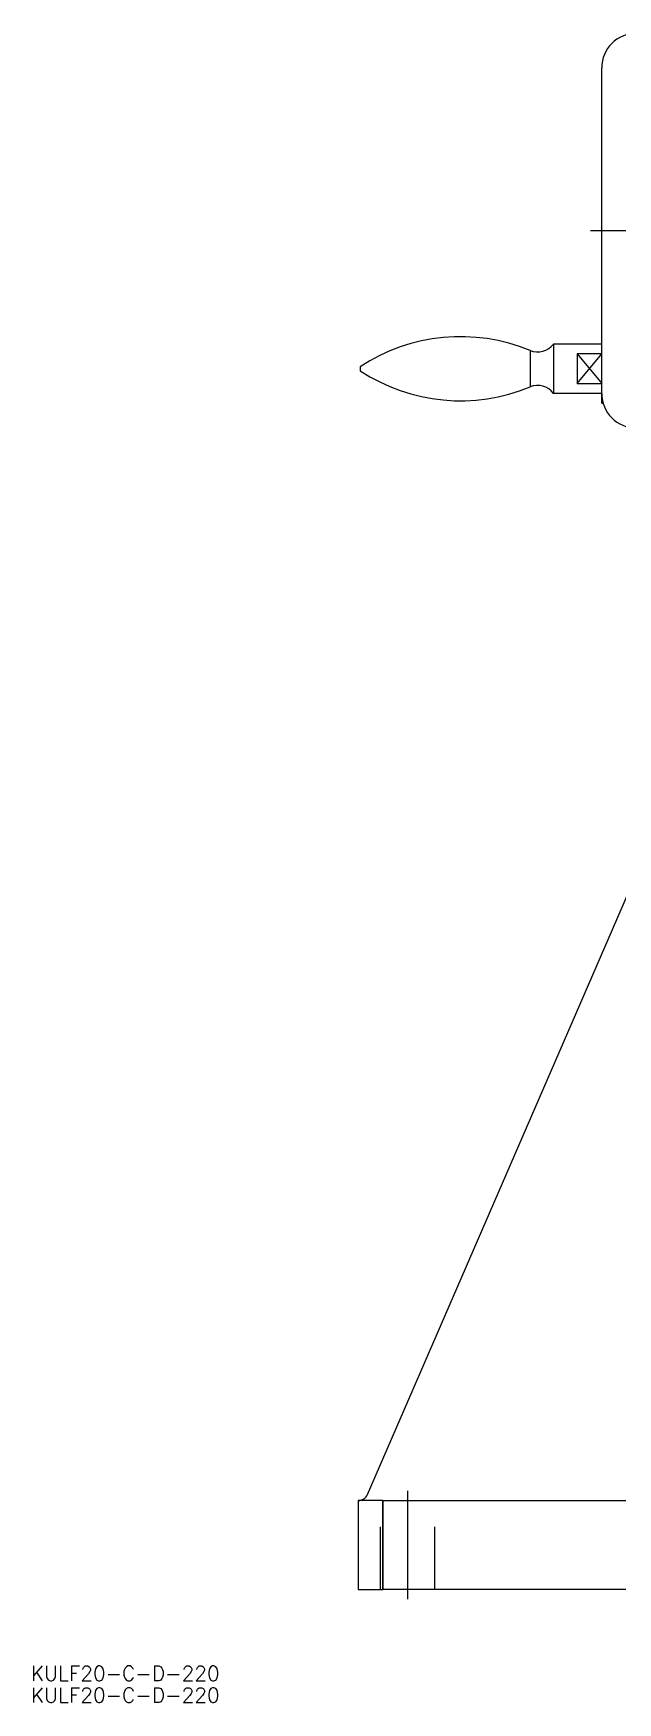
# Model space of a CAD drawing. Extents: x -66 to 495, y -23 to 512.
# Drawn here: x -66 to 52.6, y -23 to 315.5 of the extents above; entities that cross this region are included whole.
import ezdxf

# ---------------------------------------------------------------- set-up
doc = ezdxf.new("R2010")
doc.units = 0
doc.linetypes.add('CENTER', pattern=[50.8, 31.75, -6.35, 6.35, -6.35])
doc.linetypes.add('DASHED', pattern=[19.05, 12.7, -6.35])
doc.layers.get('0').update_dxf_attribs({"linetype": 'CONTINUOUS'})
doc.layers.add('CENTER', color=1, linetype='CENTER')
doc.styles.get("Standard").update_dxf_attribs({"font": 'txt.shx', "height": 3, "bigfont": 'bigfont.shx'})

msp = doc.modelspace()

# ---------------------------------------------------------------- linework, layer by layer
at = {"color": 7, "linetype": 'CONTINUOUS'}
for p, q in [((49.4, 242.93), (49.4, 308.5)), ((34.87, 251.19), (34.87, 243.81)), ((49.4, 252.5), (39.61, 252.5)), ((39.61, 252.5), (39.61, 242.5)), ((44.4, 250.5), (44.4, 244.5)), ((49.4, 250.5), (44.4, 250.5)), ((0.4, 247.91), (0.4, 247.09)), ((44.4, 244.5), (49.4, 244.5)), ((49.4, 242.5), (39.61, 242.5)), ((49.4, 240.5), (49.4, 242.93)), ((49.4, 240.5), (49.69, 240.5)), ((1.83, 19.2), (88.98, 220)), ((0, 18), (0, 0)), ((5, 18), (0, 18)), ((5, 18), (102, 18)), ((5, 0), (5, 18)), ((5, 18), (5, 0)), ((0, 0), (5, 0)), ((120, 0), (5, 0))]:
    msp.add_line(p, q, dxfattribs=at)
at = {"color": 3, "linetype": 'CONTINUOUS'}
for p, q in [((44.4, 244.5), (49.4, 250.5)), ((44.4, 250.5), (49.4, 244.5))]:
    msp.add_line(p, q, dxfattribs=at)
at = {"color": 3, "linetype": 'DASHED'}
for p, q in [((4.5, 0), (4.5, 18)), ((15.5, 0), (15.5, 18))]:
    msp.add_line(p, q, dxfattribs=at)
at = {"color": 7, "linetype": 'CONTINUOUS'}
for centre, radius, start, end in [((56.4, 308.5), 7, 0, 180), ((20.73, 217), 37, 67.5292, 123.3286), ((36.4, 254.89), 4, 247.5292, 323.3617), ((20.73, 278), 37, 236.6714, 292.4708), ((36.4, 240.11), 4, 36.6383, 112.4708), ((56.4, 242.5), 7, 180, 0), ((0, 20), 2, 270, 336.5392)]:
    msp.add_arc(centre, radius, start, end, dxfattribs=at)
at = {"layer": 'CENTER', "color": 1, "linetype": 'CENTER'}
for p, q in [((47.1, 275.5), (148.8, 275.5)), ((10, 20), (10, -2))]:
    msp.add_line(p, q, dxfattribs=at)

# ---------------------------------------------------------------- texts
at = {"color": 7, "linetype": 'CONTINUOUS'}
for p in [(-66.47, -18.54), (-66.47, -22.97)]:
    msp.add_text('KULF20-C-D-220', height=3, dxfattribs=at).set_placement(p)

doc.saveas('drawing.dxf')
